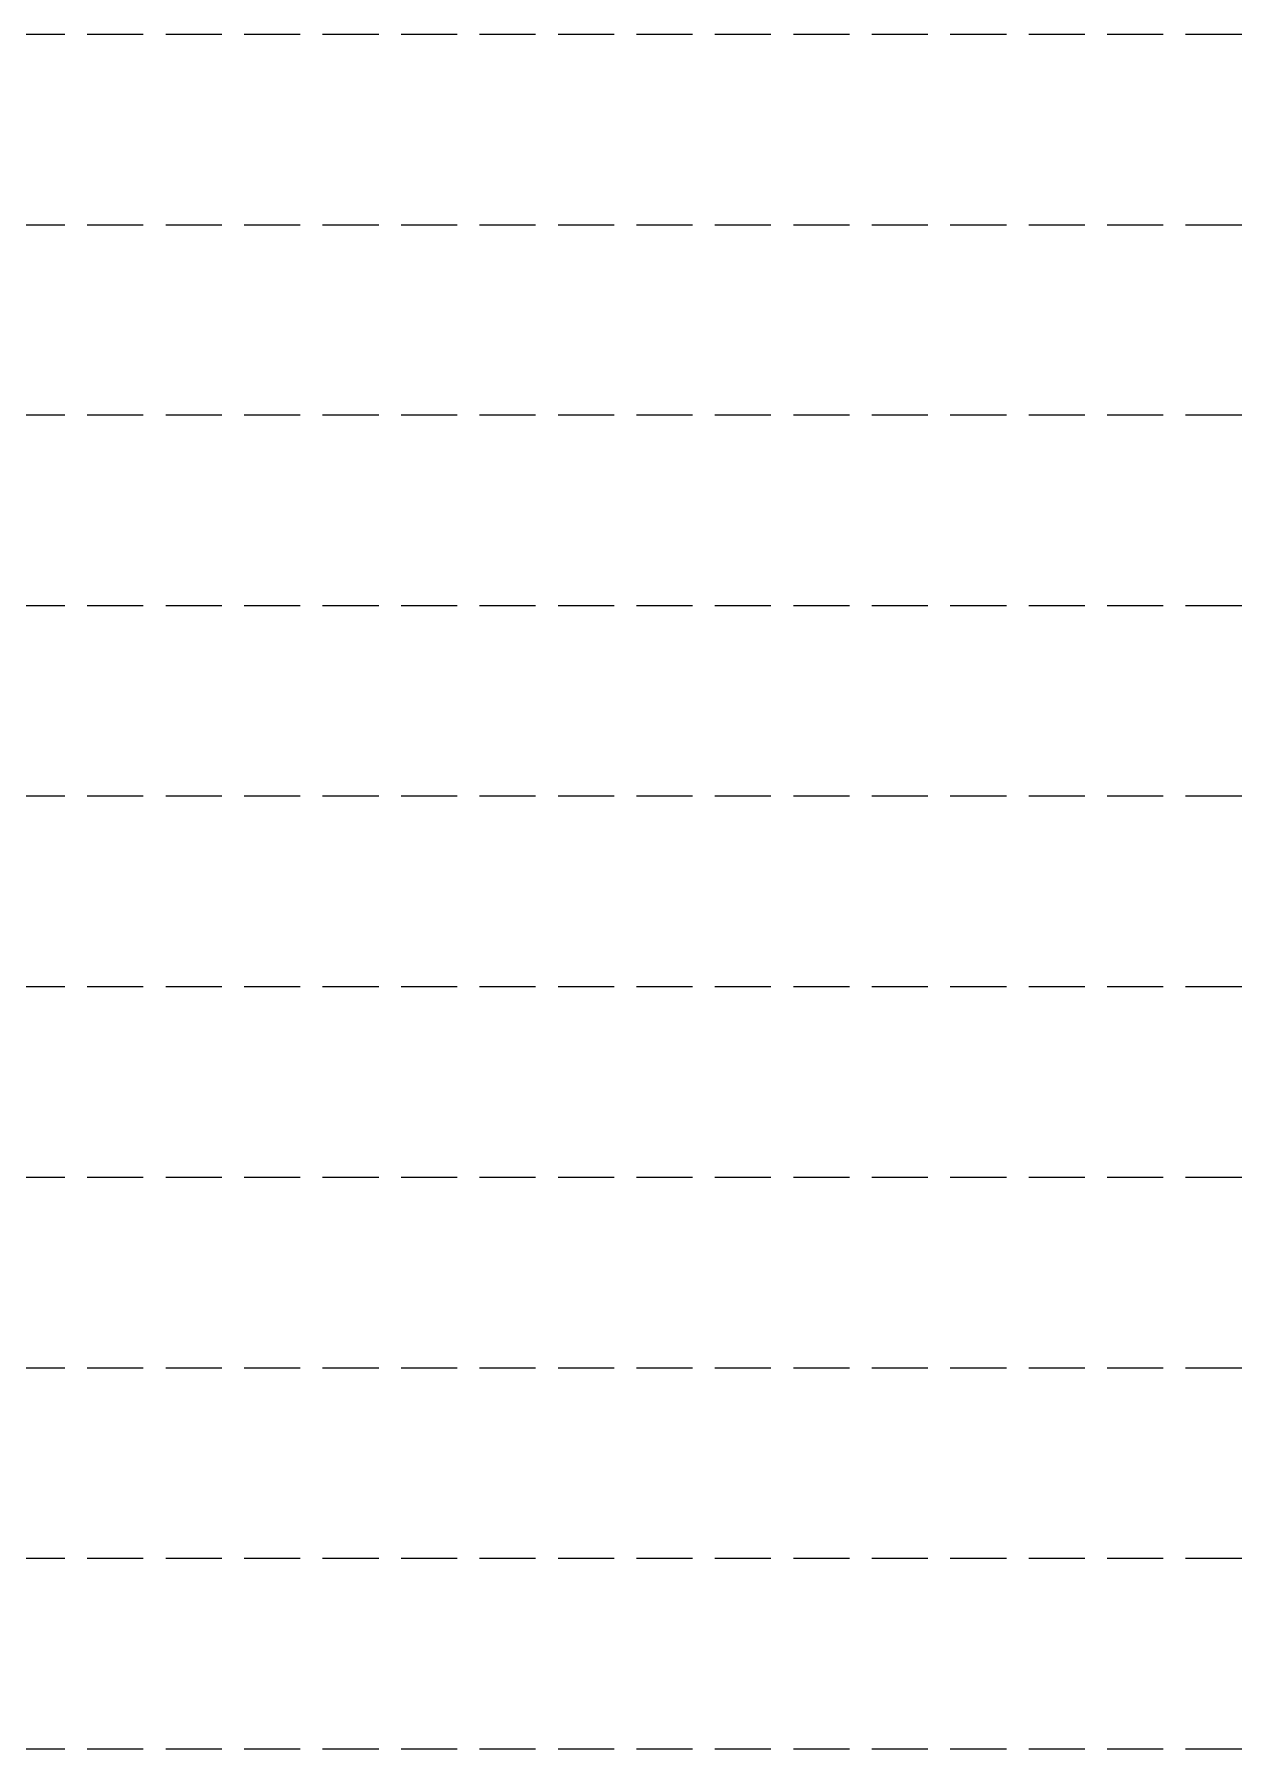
# Model space of a CAD drawing. Extents: x 1109697 to 1467097, y -139975 to 53891.
# Drawn here: x 1349551 to 1354938, y -132113 to -124463 of the extents above; entities that cross this region are included whole.
import ezdxf

# ---------------------------------------------------------------- set-up
doc = ezdxf.new("R2010")
doc.units = 0
doc.header["$LTSCALE"] = 1000
doc.header["$MEASUREMENT"] = 0
doc.linetypes.add('DASH', pattern=[0.35, 0.25, -0.1])
doc.layers.add('0稿纸', color=2, linetype='DASH', plot=False)

msp = doc.modelspace()

# ---------------------------------------------------------------- linework, layer by layer
at = {"layer": '0稿纸'}
for p, q in [((1337537.5, -124463.1, 0), (1354937.5, -124463.1, 0)), ((1337537.5, -125313.1, 0), (1354937.5, -125313.1, 0)), ((1354937.5, -126163.1, 0), (1337537.5, -126163.1, 0)), ((1354937.5, -127013.1, 0), (1337537.5, -127013.1, 0)), ((1354937.5, -127863.1, 0), (1337537.5, -127863.1, 0)), ((1354937.5, -128713.1, 0), (1337537.5, -128713.1, 0)), ((1337537.5, -129563.1, 0), (1354937.5, -129563.1, 0)), ((1337537.5, -130413.1, 0), (1354937.5, -130413.1, 0)), ((1337537.5, -131263.1, 0), (1354937.5, -131263.1, 0)), ((1337537.5, -132113.1, 0), (1354937.5, -132113.1, 0))]:
    msp.add_line(p, q, dxfattribs=at)

doc.saveas('drawing.dxf')
